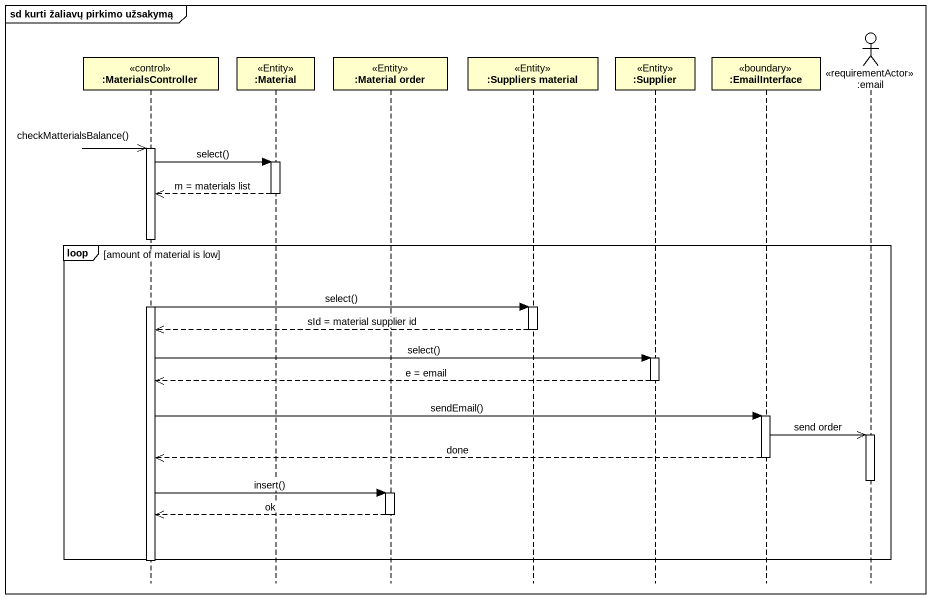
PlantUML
@startuml
mainframe sd kurti žaliavų pirkimo užsakymą
hide footbox
participant ":MaterialsController" as MaterialsController <<control>>
participant ":Material" as Material <<Entity>>
participant ":Material order" as Material_order <<Entity>>
participant ":Suppliers material" as Suppliers_material <<Entity>>
participant ":Supplier" as Supplier <<Entity>>
participant ":EmailInterface" as EmailInterface <<boundary>>
actor ":email" as email <<requirementActor>>

MaterialsController ->> MaterialsController : checkMatterialsBalance()
activate MaterialsController
MaterialsController -> Material : select()
activate Material
Material -->> MaterialsController : m = materials list
deactivate Material
loop amount of material is low
  MaterialsController -> Suppliers_material : select()
  activate Suppliers_material
  Suppliers_material -->> MaterialsController : sId = material supplier id
  deactivate Suppliers_material
  MaterialsController -> Supplier : select()
  activate Supplier
  Supplier -->> MaterialsController : e = email
  deactivate Supplier
  MaterialsController -> EmailInterface : sendEmail()
  activate EmailInterface
  EmailInterface ->> email : send order
  activate email
  EmailInterface -->> MaterialsController : done
  deactivate EmailInterface
  deactivate email
  MaterialsController -> Material_order : insert()
  activate Material_order
  Material_order -->> MaterialsController : ok
  deactivate Material_order
end
deactivate MaterialsController
@enduml
